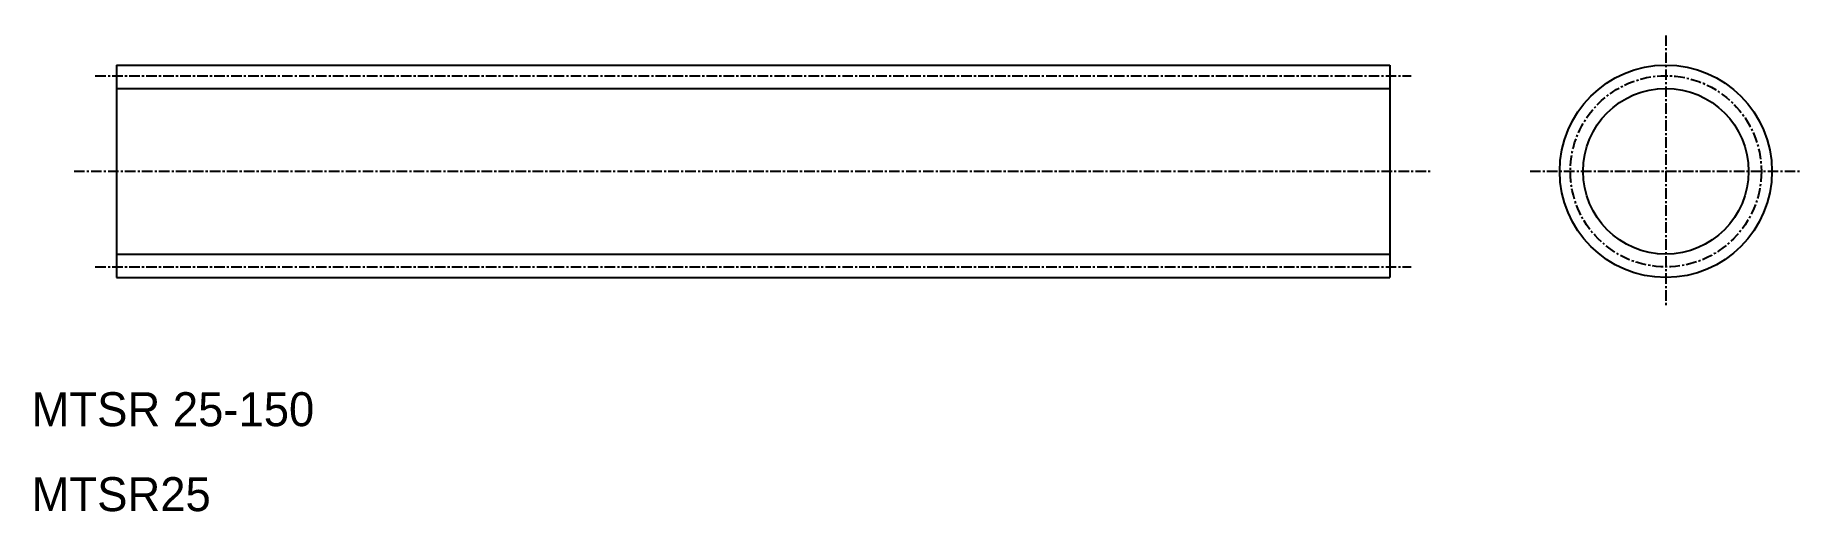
# Model space of a CAD drawing. Extents: x 10 to 218, y 10 to 66.
import ezdxf

# ---------------------------------------------------------------- set-up
doc = ezdxf.new("R2010")
doc.units = 0
doc.linetypes.add('CENTER', pattern=[2, 1.25, -0.25, 0.25, -0.25])
doc.layers.get('0').update_dxf_attribs({"linetype": 'CONTINUOUS'})
doc.layers.add('CENTER', color=1, linetype='CENTER')

msp = doc.modelspace()

# ---------------------------------------------------------------- linework, layer by layer
at = {"color": 7, "linetype": 'CONTINUOUS'}
for p, q in [((20, 62.5), (170, 62.5)), ((20, 62.5), (20, 37.5)), ((170, 62.5), (170, 37.5)), ((20, 56.25), (20, 56.25)), ((20, 37.5), (170, 37.5))]:
    msp.add_line(p, q, dxfattribs=at)
at = {"color": 3, "linetype": 'CONTINUOUS'}
for p, q in [((20, 59.75), (170, 59.75)), ((20, 40.25), (170, 40.25))]:
    msp.add_line(p, q, dxfattribs=at)
at = {"color": 7, "linetype": 'CONTINUOUS'}
msp.add_circle((202.5, 50), 12.5, dxfattribs=at)
at = {"color": 3, "linetype": 'CONTINUOUS'}
msp.add_circle((202.5, 50), 9.75, dxfattribs=at)
at = {"layer": 'CENTER', "color": 1, "linetype": 'CENTER'}
for p, q in [((202.5, 66), (202.5, 34)), ((17.5, 61.25), (172.5, 61.25)), ((15, 50), (175, 50)), ((186.5, 50), (218.5, 50)), ((17.5, 38.75), (172.5, 38.75))]:
    msp.add_line(p, q, dxfattribs=at)
msp.add_circle((202.5, 50), 11.25, dxfattribs=at)

# ---------------------------------------------------------------- texts
at = {"color": 7, "linetype": 'CONTINUOUS'}
for s, p in [('MTSR 25-150', (10, 20)), ('MTSR25', (10, 10))]:
    msp.add_text(s, height=4, dxfattribs=at).set_placement(p)

doc.saveas('drawing.dxf')
